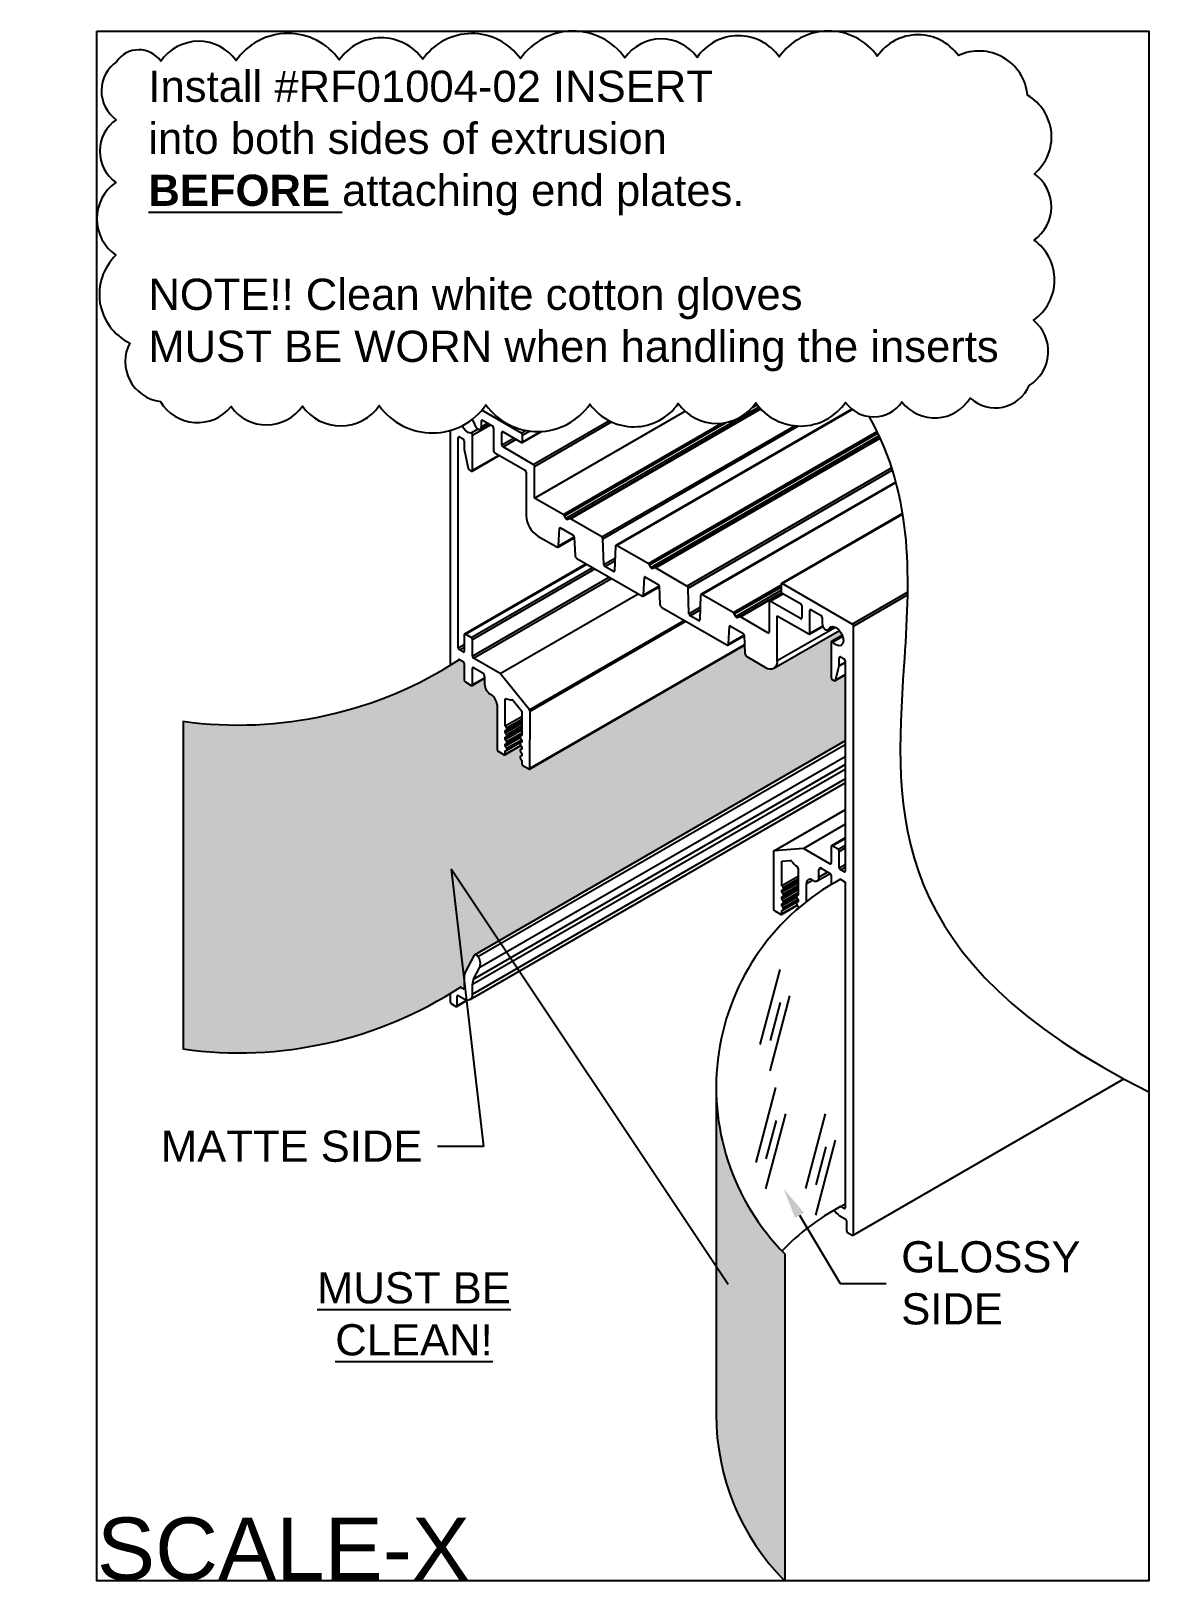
# Model space of a CAD drawing. Header units: inches. Extents: x -0.4 to 6.32, y -9.31 to 0.
import ezdxf
from ezdxf import colors
from ezdxf.entities.mleader import LeaderData, LeaderLine
from ezdxf.math import Vec2, Vec3

# ---------------------------------------------------------------- set-up
doc = ezdxf.new("R2010")
doc.units = ezdxf.units.IN
doc.header["$LTSCALE"] = 0.5
doc.header["$MEASUREMENT"] = 0
doc.linetypes.add('HIDDEN', pattern=[0.375, 0.25, -0.125])
for name, color, linetype in [('FAB DWG', 221, 'CONTINUOUS'), ('Hardware', 242, 'CONTINUOUS'), ('Housing', 150, 'CONTINUOUS')]:
    doc.layers.add(name, color=color, linetype=linetype)
doc.layers.add('Text-Unprinted', color=131, linetype='CONTINUOUS', plot=False)
doc.styles.add('LSAD_Standard', font='arial.ttf')
doc.styles.get("Standard").update_dxf_attribs({"font": 'arial.ttf'})

msp = doc.modelspace()

# ---------------------------------------------------------------- hatches: boundary and pattern name
at = {"layer": 'Hardware', "linetype": 'HIDDEN', "ltscale": 0.5, "transparency": 16777216}
h = msp.add_hatch(dxfattribs=at)
h.set_pattern_fill('DOTS', color=256, scale=0.45)
h.set_pattern_definition([(0, (-473.19581, -111.571952), (0.0140625, 0.028125), [0, -0.028125])])
h.paths.add_polyline_path([(4.1328, -7.3479, -0.19797), (3.7206, -6.3477), (3.7206, -8.3143, 0.19797), (4.1328, -9.3144)])
h.paths.add_polyline_path([(4.496, -4.266), (4.496, -3.8685), (4.4334, -3.9046), (4.4194, -3.8965, -0.267975), (4.4111, -3.8836), (4.4111, -3.6696), (4.4782, -3.6309), (4.4725, -3.6176), (4.4606, -3.6016), (4.0667, -3.8277, -0.310793), (4.0174, -3.8237), (3.9058, -3.7593, -0.267364), (3.8934, -3.7399), (3.891, -3.6896), (2.5977, -4.4361), (2.5608, -4.4147, -0.267974), (2.5525, -4.4018), (2.5525, -4.383), (2.54, -4.3637), (2.5436, -4.3589), (2.5525, -4.3538), (2.5525, -4.3422), (2.54, -4.3229), (2.5436, -4.3181), (2.5525, -4.313), (2.5525, -4.3014), (2.5476, -4.2937), (2.4492, -4.3503), (2.4123, -4.329, -0.267974), (2.404, -4.3161), (2.404, -4.0491, 0.240667), (2.3694, -3.9883, -0.263762), (2.3291, -3.9241), (2.3291, -3.889), (2.252, -3.9334), (2.215, -3.9121, -0.267974), (2.2068, -3.8991), (2.2068, -3.8005, 0.267974), (2.1985, -3.7875), (2.1785, -3.776, -0.180324), (0.5172, -4.1479), (0.5172, -6.1168, 0.180891), (2.1838, -5.7456), (2.2068, -5.7323), (2.2068, -5.6867, -0.120588), (2.2134, -5.656), (2.268, -5.5523)])

# ---------------------------------------------------------------- linework, layer by layer
at = {"layer": 'FAB DWG', "transparency": 16777216}
msp.add_lwpolyline([(0.1192, -0.1823, 0.520567), (0.1165, -0.5323, 0.520567), (0.1137, -0.909, 0.520567), (0.1144, -1.347, 0.520567), (0.197, -1.8744, 0.520567), (0.381, -2.2261, 0.520567), (0.806, -2.2565, 0.520567), (1.2347, -2.2536, 0.520567), (1.6962, -2.2504, 0.520567), (2.3376, -2.246, 0.520567), (2.9625, -2.2416, 0.520567), (3.4931, -2.238, 0.520567), (3.9591, -2.2348, 0.520567), (4.4983, -2.231, 0.520567), (4.8369, -2.2287, 0.520567), (5.2472, -2.2054, 0.520567), (5.6008, -2.1298, 0.520567), (5.6266, -1.7377, 0.520567), (5.6303, -1.2557, 0.520567), (5.6325, -0.8574, 0.520567), (5.5915, -0.3859, 0.520567), (5.1758, -0.1473, 0.520567), (4.6889, -0.1507, 0.520567), (4.0996, -0.1548, 0.520567), (3.606, -0.1582, 0.520567), (3.1726, -0.1612, 0.520567), (2.545, -0.1655, 0.520567), (1.9579, -0.1696, 0.520567), (1.456, -0.173, 0.520567), (0.8365, -0.1773, 0.520567), (0.3839, -0.1804, 0.520567)], format="xyb", close=True, dxfattribs=at)
at = {"layer": 'Hardware', "transparency": 16777216}
for p, q in [((0.5172, -4.1479), (0.5172, -6.1168)), ((4.1023, -5.6392), (3.9834, -6.0897)), ((2.1838, -5.7456), (2.1909, -5.7415)), ((4.1612, -5.7978), (4.0423, -6.2484)), ((4.105, -5.8379), (4.0445, -6.0671)), ((3.7206, -6.3477), (3.7206, -8.3143)), ((4.0777, -6.3488), (3.9587, -6.7994)), ((4.1366, -6.5075), (4.0176, -6.958)), ((4.3765, -6.5059), (4.2576, -6.9565)), ((4.0804, -6.5476), (4.0199, -6.7768)), ((4.4354, -6.6646), (4.3165, -7.1151)), ((4.3792, -6.7047), (4.3187, -6.9339)), ((4.1328, -7.3479), (4.1328, -9.3144))]:
    msp.add_line(p, q, dxfattribs=at)
for centre, radius, start, end in [((0.8489, -1.7336), 2.437, 262.17568, 303.06345), ((5.1402, -6.3477), 1.4196, 118.27639, 224.79201), ((0.8542, -3.7032), 2.437, 262.04974, 303.06345), ((5.1402, -8.3143), 1.4196, 118.27639, 136.16173), ((5.1402, -8.3143), 1.4196, 179.99989, 224.79201)]:
    msp.add_arc(centre, radius, start, end, dxfattribs=at)
at = {"layer": 'Housing', "transparency": 16777216}
for p, q in [((2.5502, -2.4155), (2.3126, -2.2784)), ((2.6288, -2.8061), (3.5337, -2.2837)), ((2.8171, -2.928), (3.9774, -2.2582)), ((2.838, -2.9304), (3.9859, -2.2677)), ((2.8455, -2.9312), (3.989, -2.271)), ((4.5361, -2.2714), (3.1173, -3.0905)), ((3.1223, -3.0909), (4.5385, -2.2734)), ((3.9379, -2.2618), (3.9668, -2.2451)), ((3.9561, -2.2391), (3.9604, -2.2366)), ((2.247, -2.4167), (2.2914, -2.3911)), ((2.2563, -2.4286), (2.3651, -2.3658)), ((2.3036, -2.3913), (2.3564, -2.3608)), ((2.3098, -2.342), (2.3169, -2.338)), ((2.3098, -2.3777), (2.3098, -2.342)), ((2.3098, -2.3777), (2.3477, -2.3558)), ((2.3169, -2.338), (2.3764, -2.3723)), ((2.3835, -2.3846), (2.3835, -2.5217)), ((2.433, -2.4131), (2.44, -2.4091)), ((2.433, -2.4866), (2.433, -2.4131)), ((2.44, -2.4091), (2.5502, -2.4727)), ((2.5502, -2.4155), (2.5774, -2.3998)), ((2.5552, -2.4732), (2.672, -2.4058)), ((2.5573, -2.4278), (2.5996, -2.4033)), ((2.5573, -2.4686), (2.6655, -2.4061)), ((2.6218, -2.6038), (3.0767, -2.3412)), ((2.6288, -2.616), (3.092, -2.3487)), ((2.8013, -2.9057), (3.753, -2.3563)), ((2.8088, -2.9136), (3.7817, -2.3519)), ((3.0332, -3.0396), (4.1909, -2.3712)), ((3.0403, -3.0515), (4.2155, -2.373)), ((3.3116, -3.2003), (4.6864, -2.4067)), ((3.3191, -3.2082), (4.691, -2.4163)), ((2.1714, -2.4431), (2.1785, -2.439)), ((2.1714, -3.7066), (2.1714, -2.4431)), ((2.1785, -2.439), (2.1997, -2.4513)), ((2.2068, -2.4635), (2.2068, -2.5125)), ((2.2068, -2.5125), (2.2301, -2.6266)), ((2.2563, -2.6396), (2.2563, -2.4286)), ((2.433, -2.4866), (2.5037, -2.4458)), ((2.44, -2.4989), (2.5178, -2.454)), ((2.6218, -2.6038), (2.44, -2.4989)), ((2.5573, -2.4686), (2.5573, -2.4278)), ((3.3274, -3.2226), (4.6981, -2.4313)), ((3.3483, -3.225), (4.7034, -2.4427)), ((3.3558, -3.2258), (4.7052, -2.4468)), ((2.2542, -2.6442), (2.4178, -2.5497)), ((2.2563, -2.6396), (2.4149, -2.548)), ((2.3905, -2.534), (2.5723, -2.6389)), ((2.2369, -2.6366), (2.2492, -2.6437)), ((2.5794, -2.6512), (2.5794, -2.9119)), ((2.6288, -2.8061), (2.6288, -2.616)), ((3.5452, -3.3351), (4.7744, -2.6255)), ((3.5522, -3.347), (4.7787, -2.639)), ((4.7994, -2.7105), (3.6292, -3.386)), ((3.6342, -3.3865), (4.8002, -2.7134)), ((2.8013, -2.9057), (2.6288, -2.8061)), ((2.8171, -2.928), (2.8088, -2.9136)), ((2.838, -2.9304), (2.8297, -2.9352)), ((3.0332, -3.0396), (2.8455, -2.9312)), ((4.8396, -2.8997), (4.1122, -3.3196)), ((4.1172, -3.3201), (4.8401, -2.9028)), ((2.6501, -3.0343), (2.7634, -3.0998)), ((2.7709, -3.1005), (2.8678, -3.0446)), ((2.7741, -3.0937), (2.7792, -2.9898)), ((2.7741, -3.0937), (2.8675, -3.0397)), ((2.7792, -2.9898), (2.7858, -2.9859)), ((2.7862, -2.9861), (2.8605, -3.029)), ((2.8676, -3.0408), (2.8727, -3.1506)), ((3.0455, -3.2058), (3.0403, -3.0515)), ((3.0455, -3.2058), (3.1127, -3.167)), ((3.1152, -3.0947), (3.11, -3.243)), ((3.3116, -3.2003), (3.1223, -3.0909)), ((2.9399, -3.2017), (2.2088, -3.6237)), ((2.2138, -3.6242), (2.9429, -3.2034)), ((2.2492, -3.6446), (2.9782, -3.2238)), ((2.2563, -3.6569), (2.9924, -3.2319)), ((2.8833, -3.169), (3.2738, -3.3944)), ((3.0526, -3.2177), (3.1121, -3.1834)), ((3.1029, -3.2468), (3.0526, -3.2177)), ((3.1029, -3.2468), (3.11, -3.2427)), ((3.3274, -3.2226), (3.3191, -3.2082)), ((3.3483, -3.225), (3.34, -3.2298)), ((3.5452, -3.3351), (3.3558, -3.2258)), ((2.2563, -3.7555), (3.0778, -3.2813)), ((2.2633, -3.7678), (3.092, -3.2894)), ((3.2813, -3.3951), (3.3781, -3.3392)), ((3.2844, -3.3883), (3.2895, -3.2844)), ((3.2844, -3.3883), (3.3778, -3.3343)), ((3.2895, -3.2844), (3.2962, -3.2805)), ((3.2966, -3.2807), (3.3709, -3.3236)), ((3.3779, -3.3354), (3.3831, -3.4452)), ((3.5574, -3.5013), (3.5522, -3.347)), ((3.822, -3.4949), (4.1102, -3.3285)), ((3.8295, -3.5028), (4.1102, -3.3408)), ((4.1102, -3.3242), (4.1102, -3.365)), ((4.5384, -3.5633), (4.1172, -3.3201)), ((2.423, -3.86), (3.2516, -3.3816)), ((3.6271, -3.3902), (3.6219, -3.5386)), ((3.822, -3.4949), (3.6342, -3.3865)), ((3.8378, -3.5172), (4.1102, -3.3599)), ((3.8586, -3.5196), (4.1128, -3.3729)), ((3.8661, -3.5204), (4.1157, -3.3763)), ((4.0386, -3.4299), (4.0386, -3.6118)), ((4.1205, -3.3792), (4.0407, -3.4253)), ((4.0457, -3.4258), (4.1235, -3.3809)), ((4.2274, -3.5307), (4.0457, -3.4258)), ((4.1172, -3.3773), (4.2274, -3.4409)), ((4.5384, -3.5633), (4.8696, -3.3721)), ((4.5455, -3.5755), (4.8694, -3.3886)), ((3.3937, -3.4636), (3.7841, -3.689)), ((3.5574, -3.5013), (3.6246, -3.4626)), ((3.5645, -3.5133), (3.624, -3.4789)), ((3.6149, -3.5423), (3.5645, -3.5133)), ((3.6149, -3.5423), (3.6219, -3.5382)), ((3.8378, -3.5172), (3.8295, -3.5028)), ((3.8586, -3.5196), (3.8503, -3.5244)), ((4.0315, -3.6159), (3.8661, -3.5204)), ((4.0881, -3.5139), (4.2769, -3.6229)), ((4.0881, -3.7828), (4.0881, -3.5139)), ((4.2274, -3.5307), (4.2345, -3.5266)), ((4.2345, -3.4531), (4.2345, -3.5266)), ((4.284, -3.4817), (4.291, -3.4776)), ((4.284, -3.6189), (4.284, -3.4817)), ((4.291, -3.4776), (4.3506, -3.512)), ((4.3577, -3.5243), (4.3577, -3.5599)), ((2.2068, -3.6283), (2.2068, -3.727)), ((2.2492, -3.6446), (2.2138, -3.6242)), ((2.5985, -4.0783), (3.5285, -3.5415)), ((2.6021, -4.0874), (3.5382, -3.547)), ((3.7947, -3.6829), (3.7998, -3.579)), ((3.7947, -3.6829), (3.8882, -3.6289)), ((3.7998, -3.579), (3.8065, -3.5751)), ((3.8069, -3.5753), (3.8812, -3.6182)), ((3.8883, -3.63), (3.8934, -3.7398)), ((4.0315, -3.6159), (4.0386, -3.6118)), ((4.0673, -3.8286), (4.4611, -3.6013)), ((4.0881, -3.7828), (4.4367, -3.5816)), ((4.2819, -3.6234), (4.362, -3.5772)), ((4.284, -3.6189), (4.3608, -3.5745)), ((4.3935, -3.5977), (4.4273, -3.5782)), ((4.3978, -3.5929), (4.4243, -3.5776)), ((4.4788, -3.6305), (4.413, -3.6685)), ((4.5455, -7.2314), (4.5455, -3.5755)), ((2.1714, -3.7066), (2.2068, -3.6861)), ((2.1785, -3.7188), (2.2068, -3.7025)), ((2.1997, -3.731), (2.1785, -3.7188)), ((2.2563, -3.7555), (2.2563, -3.6569)), ((2.5999, -4.4349), (3.891, -3.6896)), ((2.602, -4.4304), (3.8909, -3.6863)), ((3.7916, -3.6898), (3.8884, -3.6339)), ((4.4111, -3.6726), (4.4111, -3.8836)), ((4.4204, -3.6714), (4.481, -3.6365)), ((2.1714, -3.7805), (2.1714, -3.78)), ((2.1785, -3.776), (2.1997, -3.7882)), ((2.1997, -3.731), (2.2068, -3.727)), ((2.2068, -3.8005), (2.2068, -3.8991)), ((2.423, -3.86), (2.2633, -3.7678)), ((3.904, -3.7582), (4.0174, -3.8237)), ((4.4373, -3.9008), (4.4604, -3.8146)), ((4.4604, -3.8146), (4.496, -3.794)), ((4.4606, -3.7647), (4.4677, -3.7606)), ((4.4606, -3.8126), (4.4606, -3.7647)), ((4.4606, -3.8126), (4.496, -3.7922)), ((4.4677, -3.7606), (4.4889, -3.7728)), ((4.496, -3.7851), (4.496, -5.0485)), ((2.2138, -3.9114), (2.2492, -3.9318)), ((2.2542, -3.9323), (2.3291, -3.889)), ((2.2563, -3.829), (2.2633, -3.8249)), ((2.2563, -3.9277), (2.2563, -3.829)), ((2.2563, -3.9277), (2.3291, -3.8857)), ((2.2633, -3.8249), (2.3149, -3.8547)), ((2.3291, -3.8792), (2.3291, -3.9241)), ((2.5985, -4.0783), (2.423, -3.86)), ((4.4182, -3.8958), (4.4305, -3.9029)), ((4.4355, -3.9034), (4.496, -3.8685)), ((4.4373, -3.9008), (4.496, -3.8669)), ((2.3644, -3.9854), (2.3687, -3.9878)), ((2.404, -4.049), (2.404, -4.3161)), ((2.4535, -4.0167), (2.4606, -4.0126)), ((2.4535, -4.1756), (2.4535, -4.0167)), ((2.5015, -4.0237), (2.5525, -4.0871)), ((2.5525, -4.0871), (2.5525, -4.2328)), ((2.602, -4.4304), (2.6021, -4.0874)), ((2.4535, -4.1756), (2.5525, -4.1185)), ((2.4535, -4.2164), (2.5525, -4.1593)), ((2.4614, -4.1878), (2.4535, -4.1756)), ((2.4614, -4.1878), (2.5525, -4.1352)), ((2.4614, -4.2286), (2.5525, -4.176)), ((2.4618, -4.2001), (2.5525, -4.1477)), ((2.4618, -4.2409), (2.5525, -4.1886)), ((4.496, -4.266), (2.2699, -5.5511)), ((2.4535, -4.2573), (2.5525, -4.2001)), ((2.4535, -4.2034), (2.4614, -4.2003)), ((2.4535, -4.2164), (2.4535, -4.2034)), ((2.4614, -4.2286), (2.4535, -4.2164)), ((2.4535, -4.2442), (2.4614, -4.2411)), ((2.4535, -4.2573), (2.4535, -4.2442)), ((2.4535, -4.2981), (2.5434, -4.2462)), ((2.4614, -4.2694), (2.4535, -4.2573)), ((2.4535, -4.285), (2.4614, -4.2819)), ((2.4614, -4.2694), (2.5525, -4.2168)), ((2.4614, -4.3103), (2.5512, -4.2584)), ((2.4618, -4.2817), (2.5525, -4.2294)), ((2.4618, -4.3226), (2.5525, -4.2702)), ((2.5446, -4.2358), (2.5525, -4.2313)), ((2.5525, -4.2328), (2.5446, -4.2358)), ((2.5446, -4.2484), (2.5525, -4.2605)), ((2.5446, -4.2767), (2.5525, -4.2721)), ((2.5525, -4.2736), (2.5446, -4.2767)), ((2.5525, -4.2605), (2.5525, -4.2736)), ((2.2889, -5.561), (4.496, -4.2868)), ((2.3003, -5.6262), (4.496, -4.3586)), ((2.4111, -4.3283), (2.4464, -4.3487)), ((2.4514, -4.3492), (2.5476, -4.2937)), ((2.4535, -4.2981), (2.4535, -4.285)), ((2.4535, -4.3446), (2.546, -4.2913)), ((2.4614, -4.3103), (2.4535, -4.2981)), ((2.4535, -4.3259), (2.4614, -4.3228)), ((2.4535, -4.3446), (2.4535, -4.3259)), ((2.5446, -4.2892), (2.5525, -4.3013)), ((2.5446, -4.3175), (2.5525, -4.313)), ((2.5525, -4.3144), (2.5446, -4.3175)), ((2.5446, -4.33), (2.5525, -4.3422)), ((2.5446, -4.3583), (2.5525, -4.3538)), ((2.5525, -4.3552), (2.5446, -4.3583)), ((2.5446, -4.3708), (2.5525, -4.383)), ((2.5525, -4.3013), (2.5525, -4.3144)), ((2.5525, -4.3422), (2.5525, -4.3552)), ((2.2563, -5.7279), (4.496, -4.435)), ((2.2629, -5.6973), (4.496, -4.4081)), ((2.5525, -4.383), (2.5525, -4.4018)), ((2.5596, -4.414), (2.5949, -4.4344)), ((2.2418, -5.8194), (4.496, -4.5181)), ((2.2563, -5.7874), (4.496, -4.4944)), ((4.496, -4.6802), (4.0674, -4.9276)), ((4.0689, -4.9271), (4.496, -4.6806)), ((4.2444, -4.9114), (4.496, -4.7662)), ((4.0653, -4.9322), (4.0654, -5.2752)), ((4.2444, -4.9114), (4.0689, -4.9271)), ((4.4041, -5.0036), (4.2444, -4.9114)), ((4.4111, -4.9009), (4.4111, -4.9995)), ((4.496, -4.8485), (4.4132, -4.8963)), ((4.4182, -4.8968), (4.496, -4.8519)), ((4.4536, -4.9172), (4.4182, -4.8968)), ((4.4536, -4.9172), (4.496, -4.8927)), ((4.4606, -4.9294), (4.496, -4.909)), ((4.4606, -5.0281), (4.4606, -4.9294)), ((4.1149, -4.989), (4.1659, -4.9845)), ((4.1149, -5.1347), (4.1149, -4.989)), ((4.4041, -5.0036), (4.4111, -4.9995)), ((4.4606, -5.0281), (4.496, -5.0077)), ((4.4677, -5.0403), (4.496, -5.024)), ((4.1149, -5.1347), (4.2139, -5.0776)), ((4.1149, -5.1755), (4.2139, -5.1184)), ((4.1228, -5.1469), (4.2139, -5.0943)), ((4.1232, -5.1592), (4.2139, -5.1068)), ((4.2139, -5.0329), (4.2139, -5.1919)), ((4.2634, -5.1225), (4.2988, -5.102)), ((4.2634, -5.2313), (4.2634, -5.1225)), ((4.2987, -5.102), (4.303, -5.1045)), ((4.328, -5.107), (4.4058, -5.062)), ((4.3383, -5.0392), (4.3525, -5.031)), ((4.3383, -5.0841), (4.3383, -5.0392)), ((4.3383, -5.0841), (4.3914, -5.0534)), ((4.3525, -5.031), (4.4041, -5.0608)), ((4.4111, -5.073), (4.4111, -5.1296)), ((4.4606, -5.1016), (4.4677, -5.0975)), ((4.4889, -5.0526), (4.4677, -5.0403)), ((4.4677, -5.0975), (4.496, -5.1138)), ((4.4889, -5.0526), (4.496, -5.0485)), ((4.496, -5.1138), (4.496, -7.0722)), ((4.1228, -5.1469), (4.1149, -5.1347)), ((4.1149, -5.2164), (4.2139, -5.1592)), ((4.1149, -5.1625), (4.1228, -5.1594)), ((4.1149, -5.1755), (4.1149, -5.1625)), ((4.1228, -5.1877), (4.1149, -5.1755)), ((4.1149, -5.2033), (4.1228, -5.2002)), ((4.1149, -5.2164), (4.1149, -5.2033)), ((4.1149, -5.2572), (4.2048, -5.2053)), ((4.1228, -5.2285), (4.1149, -5.2164)), ((4.1228, -5.1877), (4.2139, -5.1351)), ((4.1228, -5.2285), (4.2139, -5.1759)), ((4.1232, -5.2), (4.2139, -5.1477)), ((4.1232, -5.2408), (4.2139, -5.1885)), ((4.206, -5.1949), (4.2139, -5.1904)), ((4.2139, -5.1919), (4.206, -5.1949)), ((4.206, -5.2075), (4.2139, -5.2196)), ((4.0725, -5.2874), (4.1078, -5.3078)), ((4.1128, -5.3083), (4.209, -5.2528)), ((4.1149, -5.2441), (4.1228, -5.241)), ((4.1149, -5.2572), (4.1149, -5.2441)), ((4.1149, -5.3037), (4.2074, -5.2504)), ((4.1228, -5.2694), (4.1149, -5.2572)), ((4.1149, -5.285), (4.1228, -5.2819)), ((4.1149, -5.3037), (4.1149, -5.285)), ((4.1228, -5.2694), (4.2125, -5.2175)), ((4.1232, -5.2817), (4.2139, -5.2293)), ((4.206, -5.2358), (4.2139, -5.2312)), ((4.2139, -5.2327), (4.206, -5.2358)), ((4.206, -5.2483), (4.2139, -5.2605)), ((4.206, -5.2766), (4.2139, -5.2721)), ((4.2106, -5.2748), (4.206, -5.2766)), ((4.2139, -5.2196), (4.2139, -5.2327)), ((4.2139, -5.2605), (4.2139, -5.2721)), ((2.267, -5.5541), (2.2134, -5.656)), ((2.2629, -5.6973), (2.3003, -5.6262)), ((2.1997, -5.7547), (2.1838, -5.7456)), ((2.1997, -5.7547), (2.2068, -5.7507)), ((2.2068, -5.6867), (2.2068, -5.7507)), ((2.2563, -5.7874), (2.2563, -5.7279)), ((2.1219, -5.7845), (2.1219, -5.8323)), ((2.129, -5.8446), (2.1573, -5.8609)), ((2.1623, -5.8614), (2.2292, -5.8227)), ((2.1643, -5.7997), (2.1714, -5.7956)), ((2.1643, -5.8568), (2.1643, -5.7997)), ((2.1643, -5.8568), (2.224, -5.8224)), ((2.1714, -5.7956), (2.2068, -5.816)), ((4.5434, -7.236), (6.1709, -6.2965)), ((4.4677, -7.064), (4.496, -7.0477)), ((4.4889, -7.0763), (4.4677, -7.064)), ((4.4889, -7.0763), (4.496, -7.0722)), ((4.4606, -7.1171), (4.496, -7.1375)), ((4.5031, -7.1498), (4.5031, -7.2069)), ((4.5101, -7.2192), (4.5384, -7.2355))]:
    msp.add_line(p, q, dxfattribs=at)
at = {"layer": 'Housing', "ltscale": 0.5, "transparency": 16777216}
msp.add_line((2.1219, -2.4003), (2.1219, -3.8117), dxfattribs=at)
at = {"layer": 'Housing', "transparency": 16777216, "flags": 128}
for points in [[(2.247, -2.4167), (2.2296, -2.4119), (2.2119, -2.3987), (2.1965, -2.3791), (2.1934, -2.3723)], [(2.2546, -2.3335), (2.2593, -2.3399), (2.2692, -2.3629)], [(2.2692, -2.3629), (2.2729, -2.3722), (2.2785, -2.3808), (2.2854, -2.3875), (2.2926, -2.3916), (2.2994, -2.3926), (2.3049, -2.3904), (2.3085, -2.3852), (2.3098, -2.3777)], [(2.8297, -2.9352), (2.8284, -2.9359), (2.8269, -2.9362), (2.8252, -2.9359), (2.8234, -2.9351), (2.8216, -2.9338), (2.8199, -2.9322), (2.8184, -2.9302), (2.8171, -2.928)], [(3.34, -3.2298), (3.3387, -3.2306), (3.3372, -3.2308), (3.3355, -3.2305), (3.3337, -3.2297), (3.3319, -3.2284), (3.3302, -3.2268), (3.3287, -3.2248), (3.3274, -3.2226)], [(3.8503, -3.5244), (3.849, -3.5252), (3.8475, -3.5254), (3.8458, -3.5251), (3.844, -3.5243), (3.8423, -3.523), (3.8406, -3.5214), (3.839, -3.5194), (3.8378, -3.5172)], [(4.3577, -3.5599), (4.3589, -3.5687), (4.3623, -3.5779), (4.3677, -3.5864), (4.3743, -3.5932), (4.3814, -3.5976), (4.3882, -3.5991), (4.3939, -3.5975), (4.3978, -3.5929)], [(4.3978, -3.5929), (4.4074, -3.5808), (4.4221, -3.5774), (4.4398, -3.5832), (4.4575, -3.5973), (4.4725, -3.6176), (4.4823, -3.6407), (4.4856, -3.6631), (4.4816, -3.6811), (4.4711, -3.692), (4.4557, -3.6939), (4.4379, -3.6867), (4.4204, -3.6714)], [(4.4204, -3.6714), (4.4189, -3.6699), (4.4173, -3.6688), (4.4157, -3.6682), (4.4142, -3.6681), (4.4129, -3.6685), (4.412, -3.6695), (4.4113, -3.6709), (4.4111, -3.6726)], [(4.4305, -3.9029), (4.4316, -3.9035), (4.4327, -3.9038), (4.4338, -3.9039), (4.4348, -3.9037), (4.4356, -3.9033), (4.4363, -3.9027), (4.4369, -3.9018), (4.4373, -3.9008)], [(2.4535, -4.0167), (2.4536, -4.0153), (2.454, -4.0141), (2.4545, -4.013), (2.4553, -4.0123), (2.4562, -4.0118), (2.4573, -4.0116), (2.4585, -4.0118), (2.4597, -4.0122)], [(2.4614, -4.2003), (2.4624, -4.1996), (2.4632, -4.1986), (2.4637, -4.1972), (2.4639, -4.1955), (2.4637, -4.1936), (2.4632, -4.1917), (2.4624, -4.1897), (2.4614, -4.1878)], [(2.4614, -4.2411), (2.4624, -4.2404), (2.4632, -4.2394), (2.4637, -4.238), (2.4639, -4.2363), (2.4637, -4.2345), (2.4632, -4.2325), (2.4624, -4.2305), (2.4614, -4.2286)], [(2.4614, -4.2819), (2.4624, -4.2813), (2.4632, -4.2802), (2.4637, -4.2788), (2.4639, -4.2771), (2.4637, -4.2753), (2.4632, -4.2733), (2.4624, -4.2713), (2.4614, -4.2694)], [(2.5446, -4.2358), (2.5436, -4.2365), (2.5428, -4.2376), (2.5423, -4.239), (2.5421, -4.2406), (2.5423, -4.2425), (2.5428, -4.2445), (2.5436, -4.2465), (2.5446, -4.2484)], [(2.5446, -4.2767), (2.5436, -4.2773), (2.5428, -4.2784), (2.5423, -4.2798), (2.5421, -4.2815), (2.5423, -4.2833), (2.5428, -4.2853), (2.5436, -4.2873), (2.5446, -4.2892)], [(2.4614, -4.3228), (2.4624, -4.3221), (2.4632, -4.321), (2.4637, -4.3196), (2.4639, -4.318), (2.4637, -4.3161), (2.4632, -4.3141), (2.4624, -4.3122), (2.4614, -4.3103)], [(2.5446, -4.3175), (2.5436, -4.3182), (2.5428, -4.3192), (2.5423, -4.3206), (2.5421, -4.3223), (2.5423, -4.3242), (2.5428, -4.3261), (2.5436, -4.3281), (2.5446, -4.33)], [(2.5446, -4.3583), (2.5436, -4.359), (2.5428, -4.36), (2.5423, -4.3614), (2.5421, -4.3631), (2.5423, -4.365), (2.5428, -4.367), (2.5436, -4.3689), (2.5446, -4.3708)], [(4.1228, -5.1594), (4.1238, -5.1587), (4.1246, -5.1577), (4.1251, -5.1563), (4.1253, -5.1546), (4.1251, -5.1527), (4.1246, -5.1508), (4.1238, -5.1488), (4.1228, -5.1469)], [(4.1228, -5.2002), (4.1238, -5.1996), (4.1246, -5.1985), (4.1251, -5.1971), (4.1253, -5.1954), (4.1251, -5.1936), (4.1246, -5.1916), (4.1238, -5.1896), (4.1228, -5.1877)], [(4.206, -5.1949), (4.205, -5.1956), (4.2042, -5.1967), (4.2037, -5.1981), (4.2035, -5.1997), (4.2037, -5.2016), (4.2042, -5.2036), (4.205, -5.2056), (4.206, -5.2075)], [(4.1228, -5.241), (4.1238, -5.2404), (4.1246, -5.2393), (4.1251, -5.2379), (4.1253, -5.2363), (4.1251, -5.2344), (4.1246, -5.2324), (4.1238, -5.2304), (4.1228, -5.2285)], [(4.1228, -5.2819), (4.1238, -5.2812), (4.1246, -5.2801), (4.1251, -5.2787), (4.1253, -5.2771), (4.1251, -5.2752), (4.1246, -5.2732), (4.1238, -5.2713), (4.1228, -5.2694)], [(4.206, -5.2358), (4.205, -5.2364), (4.2042, -5.2375), (4.2037, -5.2389), (4.2035, -5.2406), (4.2037, -5.2424), (4.2042, -5.2444), (4.205, -5.2464), (4.206, -5.2483)], [(4.206, -5.2766), (4.205, -5.2773), (4.2042, -5.2783), (4.2037, -5.2797), (4.2035, -5.281)], [(2.2889, -5.561), (2.2862, -5.5574), (2.2831, -5.5544), (2.2799, -5.5521), (2.2767, -5.5507), (2.2737, -5.5502), (2.271, -5.5506), (2.2687, -5.5519), (2.267, -5.5541)]]:
    msp.add_lwpolyline(points, dxfattribs=at)
at = {"layer": 'Housing', "transparency": 16777216}
for centre, radius, start, end in [((2.2442, -2.4285), 0.0121, 359.38603, 76.57023), ((2.3141, -2.3413), 0.00437, 50.79655, 189.21387), ((2.3681, -2.3853), 0.0154, 2.60542, 57.39447), ((2.4373, -2.4124), 0.00437, 50.7965, 189.21382), ((2.5419, -2.4285), 0.0154, 2.60539, 57.39447), ((2.1757, -2.4424), 0.00437, 50.79655, 189.21387), ((2.1914, -2.4642), 0.0154, 2.60543, 57.39447), ((2.4483, -2.4859), 0.0154, 182.6054, 237.39447), ((2.553, -2.4693), 0.00437, 230.7965, 9.21379), ((2.3988, -2.521), 0.0154, 182.60542, 237.39447), ((2.6135, -2.6167), 0.0154, 2.6054, 57.39447), ((2.2455, -2.6235), 0.0157, 191.62776, 237.06592), ((2.252, -2.6403), 0.00437, 230.79635, 9.21384), ((2.564, -2.6519), 0.0154, 2.60542, 57.39447), ((2.7329, -2.9049), 0.1537, 182.60543, 237.39447), ((2.7899, -2.924), 0.0216, 28.80748, 58.07295), ((2.8411, -2.9373), 0.00752, 54.31598, 114.42231), ((2.7835, -2.9894), 0.00431, 50.11003, 184.41516), ((2.8522, -3.042), 0.0155, 4.57008, 57.25966), ((3.0249, -3.0526), 0.0155, 4.01699, 57.29393), ((2.7676, -3.0947), 0.00655, 230.79657, 9.21394), ((2.8958, -3.1496), 0.0231, 182.60543, 237.39453), ((3.1195, -3.0943), 0.00432, 50.28867, 185.79039), ((3.0609, -3.2047), 0.0155, 184.01699, 237.29391), ((3.1057, -3.2435), 0.00432, 230.28863, 5.79039), ((3.3002, -3.2186), 0.0216, 28.80762, 58.07272), ((3.3514, -3.2319), 0.00752, 54.31619, 114.42168), ((3.2938, -3.284), 0.00431, 50.11003, 184.41516), ((3.3625, -3.3366), 0.0155, 4.57008, 57.25966), ((3.5368, -3.3481), 0.0155, 4.01701, 57.29393), ((4.1145, -3.3235), 0.00437, 50.79656, 189.21395), ((3.2779, -3.3893), 0.00655, 230.79661, 9.21426), ((3.4061, -3.4442), 0.0231, 182.60536, 237.39458), ((3.6314, -3.3898), 0.00432, 50.28868, 185.79045), ((4.0429, -3.4292), 0.00437, 50.79656, 189.21393), ((4.1255, -3.3643), 0.0154, 182.60545, 237.39448), ((4.2191, -3.4538), 0.0154, 2.60544, 57.39448), ((3.5729, -3.5002), 0.0155, 184.01701, 237.29395), ((3.6176, -3.539), 0.00432, 230.28873, 5.79046), ((3.8106, -3.5132), 0.0216, 28.80736, 58.07329), ((3.8617, -3.5265), 0.00752, 54.3157, 114.42292), ((4.2302, -3.5273), 0.00437, 230.79656, 9.21393), ((4.2883, -3.481), 0.00437, 50.79655, 189.21387), ((4.3423, -3.5249), 0.0154, 2.60542, 57.39447), ((2.2111, -3.6276), 0.00437, 50.79657, 189.21399), ((3.8041, -3.5786), 0.00431, 50.11003, 184.41516), ((3.8728, -3.6312), 0.0155, 4.57008, 57.25966), ((4.0343, -3.6125), 0.00437, 230.79656, 9.21393), ((4.2796, -3.6196), 0.00437, 230.79655, 9.21387), ((4.5301, -3.5762), 0.0154, 2.60542, 57.39447), ((2.1868, -3.7059), 0.0154, 182.60542, 237.39447), ((2.2409, -3.6576), 0.0154, 2.60542, 57.39447), ((3.7882, -3.6839), 0.00655, 230.79658, 9.21358), ((2.1757, -3.7793), 0.00437, 50.79655, 189.21388), ((2.2025, -3.7277), 0.00437, 230.79657, 9.21399), ((2.1914, -3.8012), 0.0154, 2.60542, 57.39447), ((2.2716, -3.7548), 0.0154, 182.60542, 237.39447), ((3.9164, -3.7388), 0.0231, 182.60549, 237.39433), ((4.045, -3.7898), 0.0437, 230.79656, 9.21389), ((4.453, -3.8127), 0.00765, 345.57302, 0.51155), ((4.4649, -3.764), 0.00437, 50.79655, 189.21387), ((4.4806, -3.7858), 0.0154, 2.60542, 57.39447), ((2.2221, -3.8984), 0.0154, 182.60543, 237.39446), ((2.2606, -3.8283), 0.00437, 50.79655, 189.21387), ((2.2984, -3.8806), 0.0307, 2.60459, 57.40366), ((4.4265, -3.8829), 0.0154, 182.60542, 237.3945), ((2.252, -3.9284), 0.00437, 230.79653, 9.21387), ((2.4058, -3.9206), 0.0768, 182.60542, 237.39448), ((2.3272, -4.0525), 0.0768, 2.60538, 57.39449), ((2.4934, -3.9392), 0.0804, 245.20971, 270.89057), ((2.4938, -4.0289), 0.00936, 33.8981, 84.4974), ((2.5867, -4.0881), 0.0153, 2.62963, 39.77323), ((2.4194, -4.3154), 0.0154, 182.60542, 237.39447), ((2.4492, -4.3453), 0.00437, 230.79655, 9.21387), ((2.5679, -4.4011), 0.0154, 182.60542, 237.39447), ((2.5977, -4.4311), 0.00437, 230.79317, 9.19295), ((4.0697, -4.9315), 0.0044, 100.55114, 189.26841), ((4.4155, -4.9002), 0.00437, 50.79655, 189.21387), ((4.4453, -4.9301), 0.0154, 2.60538, 57.39447), ((4.1654, -4.9934), 0.00894, 34.70114, 86.94026), ((4.3221, -4.8649), 0.1937, 219.56114, 233.80341), ((4.1983, -5.0337), 0.0156, 2.85411, 53.09271), ((4.347, -5.0378), 0.00873, 50.77481, 189.21037), ((4.4068, -5.0002), 0.00437, 230.79655, 9.21387), ((4.476, -5.0274), 0.0154, 182.60538, 237.39447), ((4.2849, -5.119), 0.0218, 50.79661, 189.21391), ((4.3168, -5.0876), 0.0218, 230.79658, 9.21389), ((4.3958, -5.0737), 0.0154, 2.60542, 57.39447), ((4.4649, -5.1009), 0.00437, 50.79655, 189.21387), ((4.4917, -5.0492), 0.00437, 230.79655, 9.21387), ((4.0808, -5.2745), 0.0154, 182.61421, 237.39378), ((4.1106, -5.3044), 0.00437, 230.79655, 9.21387), ((2.2333, -5.6044), 0.0705, 341.98808, 37.97656), ((2.2728, -5.6849), 0.066, 154.06404, 181.56808), ((2.2025, -5.7514), 0.00437, 230.79684, 9.21397), ((2.3223, -5.7261), 0.066, 154.06411, 181.56812), ((2.1373, -5.8316), 0.0154, 182.60543, 237.39441), ((2.16, -5.8575), 0.00437, 230.79641, 9.21385), ((2.1686, -5.799), 0.00437, 50.79632, 189.21384), ((2.2261, -5.7923), 0.0306, 230.79675, 9.21393), ((4.4917, -7.0729), 0.00437, 230.79628, 9.21383), ((4.5186, -7.0265), 0.1076, 213.42506, 237.39444), ((4.4877, -7.1505), 0.0154, 2.60543, 57.39446), ((4.5184, -7.2062), 0.0154, 182.60542, 237.39453), ((4.5412, -7.2321), 0.00437, 230.79669, 9.2139)]:
    msp.add_arc(centre, radius, start, end, dxfattribs=at)
at = {"layer": 'Housing', "color": 1, "transparency": 16777216}
msp.add_open_spline([(4.6387, -2.3161), (4.9145, -2.8043), (4.8235, -4.1954), (4.7325, -5.5865), (6.3212, -6.3739)], degree=3, knots=[0.42754, 0.42754, 0.42754, 0.42754, 1, 2, 2, 2, 2], dxfattribs=at)
at = {"layer": 'Text-Unprinted', "ltscale": 0.5, "transparency": 16777216}
msp.add_lwpolyline([(0, 0), (6.3212, 0), (6.3212, -9.3144), (0, -9.3144)], close=True, dxfattribs=at)

# ---------------------------------------------------------------- texts
at = {"layer": 'FAB DWG', "transparency": 16777216, "insert": (0.3091, -0.2377), "char_height": 0.1875, "attachment_point": 1}
msp.add_mtext('Install #RF01004-02 INSERT\\Pinto both sides of extrusion\\P{\\fArial|b1|i0|c0|p34;\\LBEFORE }attaching end plates.\\P\\PNOTE!! Clean white cotton gloves\\PMUST BE WORN when handling the inserts', dxfattribs=at)
at = {"layer": 'FAB DWG', "transparency": 16777216, "insert": (1.9049, -7.4586), "char_height": 0.1875, "attachment_point": 2, "style": 'LSAD_Standard'}
msp.add_mtext_dynamic_manual_height_columns('\\A1;{\\LMUST BE CLEAN!}', width=1.239095, gutter_width=16.875, heights=[0], dxfattribs=at)
at = {"layer": 'Text-Unprinted', "ltscale": 0.5, "transparency": 16777216, "style": 'LSAD_Standard'}
msp.add_attdef('SCALE-X', (0, -9.3081), 'XEffectiveScaleFactor', height=0.375, dxfattribs=at)

# ---------------------------------------------------------------- leaders
at = {"layer": 'FAB DWG', "ltscale": 0.5, "transparency": 16777216}
ml = msp.add_multileader_mtext('Standard', dxfattribs=at)
ml.set_content('\\A1;MATTE SIDE', color=256, style='LSAD_Standard')
ml.set_leader_properties()
ml.build(insert=Vec2(0, 0))
ml.multileader.update_dxf_attribs({"text_left_attachment_type": 2, "dogleg_length": 0.36, "arrow_head_size": 0.1875})
ctx = ml.context
ctx.base_point, ctx.char_height, ctx.arrow_head_size, ctx.landing_gap_size, ctx.plane_origin = Vec3(0.3275, -6.7045), 0.1875, 0.1875, 0.09, Vec3(1.3587, 8.743)
ctx.left_attachment, ctx.text_align_type = 2, 2
notes = []
notes.append((ctx, [(1, (1, 1, 0), (2.323, -6.7029), (-1, 0), 0.2772, [(1, [(3.8963, -7.6895), (2.1284, -5.0375)], 0, [])])]))
ctx.mtext.insert, ctx.mtext.width, ctx.mtext.defined_height, ctx.mtext.alignment, ctx.mtext.flow_direction = Vec3(1.9558, -6.6075), 2.351815, 0.6491, 3, 5
ml = msp.add_multileader_mtext('Standard', dxfattribs=at)
ml.set_content('\\A1;GLOSSY SIDE', color=256, style='LSAD_Standard')
ml.set_leader_properties()
ml.build(insert=Vec2(0, 0))
ml.multileader.update_dxf_attribs({"text_left_attachment_type": 2, "dogleg_length": 0.36, "arrow_head_size": 0.1875})
ctx = ml.context
ctx.base_point, ctx.char_height, ctx.arrow_head_size, ctx.landing_gap_size, ctx.plane_origin = Vec3(4.7427, -7.5273), 0.1875, 0.1875, 0.09, Vec3(1.7887, 9.477)
ctx.left_attachment = 2
notes.append((ctx, [(0, (1, 1, 0), (4.4655, -7.5273), (1, 0), 0.2772, [(0, [(4.1253, -6.9554)], 0, [])])]))
ctx.mtext.insert, ctx.mtext.width, ctx.mtext.defined_height, ctx.mtext.flow_direction = Vec3(4.8327, -7.2725), 1.032169, 0.4744, 5
for ctx, leaders in notes:
    for number, flags, end, landing, length, lines in leaders:
        leader = LeaderData()
        leader.index, (leader.has_last_leader_line, leader.has_dogleg_vector, leader.attachment_direction) = number, flags
        leader.last_leader_point, leader.dogleg_vector, leader.dogleg_length = Vec3(end), Vec3(landing), length
        for number, points, colour, breaks in lines:
            line = LeaderLine()
            line.index, line.vertices, line.color, line.breaks = number, Vec3.list(points), colors.encode_raw_color(colour), breaks
            leader.lines.append(line)
        ctx.leaders.append(leader)

doc.saveas('drawing.dxf')
